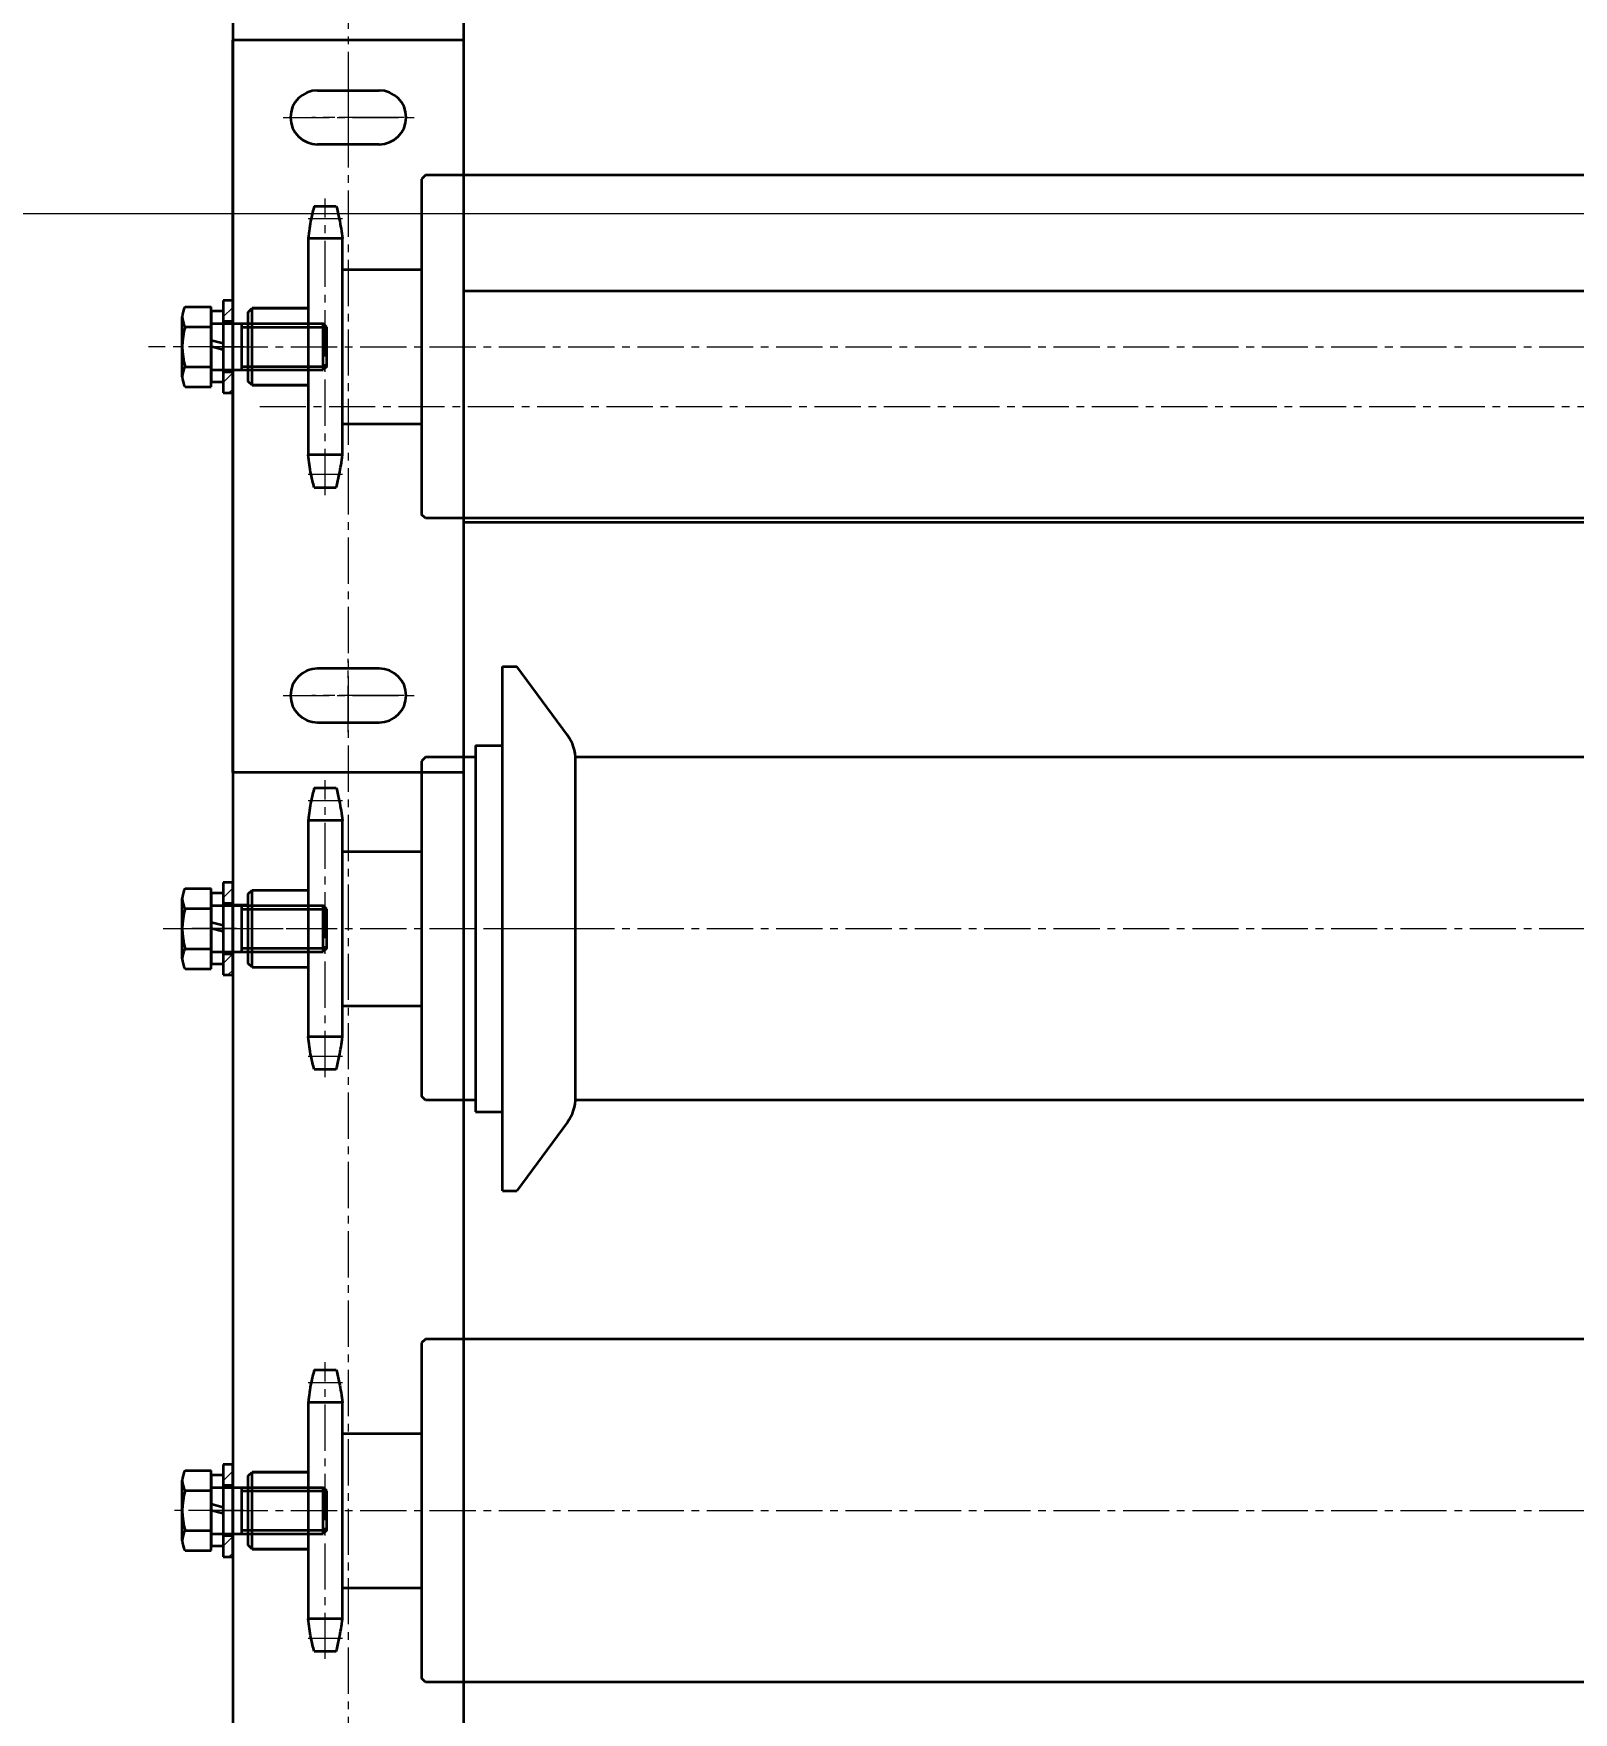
# Model space of a CAD drawing. Header units: millimetres. Extents: x -67280 to 67280, y -47520 to 47520.
# Drawn here: x -47873.7 to -47474, y -18786.2 to -18350.5 of the extents above; entities that cross this region are included whole.
import ezdxf

# ---------------------------------------------------------------- set-up
doc = ezdxf.new("R2010")
doc.units = ezdxf.units.MM
doc.linetypes.add('点画线', pattern=[18, 12, -2, 2, -2])
doc.layers.get('0').update_dxf_attribs({"lineweight": 35})
for name, color, linetype, lineweight in [('EB0', 7, 'Continuous', 35), ('EB0_1', 7, 'Continuous', 35), ('中心线层', 1, '点画线', 18), ('尺寸线层', 4, 'Continuous', 18), ('粗实线层', 7, 'Continuous', 35)]:
    doc.layers.add(name, color=color, linetype=linetype, lineweight=lineweight)
doc.styles.add('标准', font='', dxfattribs={"width": 0.667})
doc.styles.get('标准').set_extended_font_data('宋体')
doc.dimstyles.new('标准', dxfattribs={"dimscale": 160, "dimtxt": 2, "dimasz": 1, "dimexe": 1, "dimexo": 0, "dimgap": 1, "dimtad": 1, "dimdec": 1, "dimdsep": 46, "dimtxsty": '标准', "dimblk": '_CAXARROW', "dimcen": 0, "dimdle": 2, "dimaunit": 1, "dimadec": 0, "dimazin": 2, "dimtfac": 0.707107, "dimtdec": 3, "dimtmove": 0, "dimatfit": 3, "dimfxl": 0, "dimfrac": 2, "dimtolj": 1, "dimarcsym": 0})

# ---------------------------------------------------------------- blocks, each defined once
blk = doc.blocks.new('*X502')
at = {"layer": '尺寸线层', "linetype": 'Continuous', "lineweight": 18}
for points in [[(-51183.27, -14032.31), (-51163.27, -14192.31), (-51203.27, -14192.31)], [(-51183.27, -18397.31), (-51163.27, -18237.31), (-51203.27, -18237.31)]]:
    blk.add_hatch(color=0, dxfattribs=at).paths.add_polyline_path(points, flags=0)
at = {"layer": '尺寸线层', "color": 0}
for p, q in [((-46007.99, -14032.31), (-51343.27, -14032.31)), ((-46007.99, -18397.31), (-51343.27, -18397.31))]:
    blk.add_line(p, q, dxfattribs=at)
at = {"layer": '尺寸线层', "color": 0, "linetype": 'Continuous', "lineweight": 18}
blk.add_line((-51183.27, -14032.31), (-51183.27, -18397.31), dxfattribs=at)
at = {"layer": '尺寸线层', "color": 0, "insert": (-51503.27, -16214.81), "char_height": 320, "width": 1246.0153, "attachment_point": 5, "rotation": 90, "line_spacing_factor": 1.15057, "style": '标准'}
blk.add_mtext('\\T1.1;4365', dxfattribs=at)
blk = doc.blocks.new('_CAXARROW')
blk.add_hatch(color=0).paths.add_polyline_path([(0, 0), (-1, 0.125), (-1, -0.125)], flags=0)
blk = doc.blocks.new('*X503')
at = {"layer": '尺寸线层', "linetype": 'Continuous', "lineweight": 18}
for points in [[(-51183.27, -18397.31), (-51163.27, -18557.31), (-51203.27, -18557.31)], [(-51183.27, -22837.31), (-51163.27, -22677.31), (-51203.27, -22677.31)]]:
    blk.add_hatch(color=0, dxfattribs=at).paths.add_polyline_path(points, flags=0)
at = {"layer": '尺寸线层', "color": 0}
for p, q in [((-46007.99, -18397.31), (-51343.27, -18397.31)), ((-46125.8, -22837.31), (-51343.27, -22837.31))]:
    blk.add_line(p, q, dxfattribs=at)
at = {"layer": '尺寸线层', "color": 0, "linetype": 'Continuous', "lineweight": 18}
blk.add_line((-51183.27, -18397.31), (-51183.27, -22837.31), dxfattribs=at)
at = {"layer": '尺寸线层', "color": 0, "insert": (-51503.27, -20617.31), "char_height": 320, "width": 1253.13, "attachment_point": 5, "rotation": 90, "line_spacing_factor": 1.15057, "style": '标准'}
blk.add_mtext('\\T1.1;4440', dxfattribs=at)
blk = doc.blocks.new('*X1335')
at = {"layer": 'EB0', "linetype": '点画线', "lineweight": 18}
for p, q in [((-550, 1017), (-550, 1094)), ((-545.55, 1088.66), (-554.45, 1088.66)), ((-573.5, 1055.5), (-595.89, 1055.5)), ((-576.93, 1055.5), (588.1, 1055.5)), ((-545.55, 1022.33), (-554.45, 1022.33)), ((-550, 866), (-550, 943)), ((-545.55, 937.67), (-554.45, 937.67)), ((-592.1, 904.5), (-548.6, 904.5)), ((-575.5, 904.5), (-584.6, 904.5)), ((-576.93, 904.5), (588.1, 904.5)), ((-507, 904.5), (-482.02, 904.5)), ((-545.55, 871.34), (-554.45, 871.34)), ((-550, 715), (-550, 792)), ((-545.55, 786.66), (-554.45, 786.66)), ((-573.5, 753.5), (-589.1, 753.5)), ((-576.93, 753.5), (588.1, 753.5)), ((-545.55, 720.33), (-554.45, 720.33))]:
    blk.add_line(p, q, dxfattribs=at)
at = {"layer": 'EB0'}
for p, q in [((-576.5, 1067.5), (-576.5, 1043.5)), ((-574, 1067.5), (-576.5, 1067.5)), ((-574, 1043.5), (-574, 1067.5)), ((-587.1, 1047.71), (-587.1, 1063.29)), ((-586.33, 1065.89), (-579.6, 1065.89)), ((-579.6, 1045.11), (-579.6, 1065.89)), ((-579.6, 1064.7), (-579.6, 1046.3)), ((-576.5, 1064.7), (-579.6, 1064.7)), ((-576.5, 1064.7), (-576.5, 1046.3)), ((-586.33, 1060.7), (-579.6, 1060.7)), ((-579.6, 1049.5), (-579.6, 1061.5)), ((-579.6, 1061.5), (-550.5, 1061.5)), ((-574, 1062), (-576.5, 1062)), ((-571.6, 1049.5), (-571.6, 1061.5)), ((-571.6, 1060.6), (-549.6, 1060.6)), ((-549.6, 1060.6), (-550.5, 1061.5)), ((-550.5, 1049.5), (-550.5, 1061.5)), ((-549.6, 1050.4), (-549.6, 1060.6)), ((-576.5, 1056.3), (-579.6, 1057.13)), ((-576.9, 1054.81), (-579.6, 1055.53)), ((-576.5, 1054.7), (-576.9, 1054.81)), ((-586.33, 1050.3), (-579.6, 1050.3)), ((-571.6, 1050.4), (-549.6, 1050.4)), ((-549.6, 1050.4), (-550.5, 1049.5)), ((-579.6, 1049.5), (-550.5, 1049.5)), ((-576.5, 1046.3), (-579.6, 1046.3)), ((-576.5, 1049), (-574, 1049)), ((-586.33, 1045.11), (-579.6, 1045.11)), ((-576.5, 1043.5), (-574, 1043.5)), ((-586.33, 914.89), (-579.6, 914.89)), ((-579.6, 894.11), (-579.6, 914.89)), ((-576.5, 916.5), (-576.5, 892.5)), ((-574, 916.5), (-576.5, 916.5)), ((-574, 892.5), (-574, 916.5)), ((-587.1, 896.71), (-587.1, 912.29)), ((-579.6, 913.7), (-579.6, 895.3)), ((-576.5, 913.7), (-579.6, 913.7)), ((-579.6, 898.5), (-579.6, 910.5)), ((-579.6, 910.5), (-550.5, 910.5)), ((-576.5, 913.7), (-576.5, 895.3)), ((-574, 911), (-576.5, 911)), ((-570, 910.6), (-574, 910.6)), ((-571.6, 898.5), (-571.6, 910.5)), ((-549.6, 909.6), (-550.5, 910.5)), ((-550.5, 898.5), (-550.5, 910.5)), ((-586.33, 909.7), (-579.6, 909.7)), ((-576.5, 905.3), (-579.6, 906.13)), ((-571.6, 909.6), (-549.6, 909.6)), ((-549.6, 899.4), (-549.6, 909.6)), ((-576.9, 903.81), (-579.6, 904.53)), ((-576.5, 903.7), (-576.9, 903.81)), ((-586.33, 899.3), (-579.6, 899.3)), ((-579.6, 898.5), (-550.5, 898.5)), ((-576.5, 898), (-574, 898)), ((-570, 898.4), (-574, 898.4)), ((-571.6, 899.4), (-549.6, 899.4)), ((-549.6, 899.4), (-550.5, 898.5)), ((-586.33, 894.11), (-579.6, 894.11)), ((-576.5, 895.3), (-579.6, 895.3)), ((-576.5, 892.5), (-574, 892.5)), ((-586.33, 763.89), (-579.6, 763.89)), ((-579.6, 743.11), (-579.6, 763.89)), ((-579.6, 762.7), (-579.6, 744.3)), ((-576.5, 762.7), (-579.6, 762.7)), ((-576.5, 765.5), (-576.5, 741.5)), ((-574, 765.5), (-576.5, 765.5)), ((-576.5, 762.7), (-576.5, 744.3)), ((-574, 741.5), (-574, 765.5)), ((-587.1, 745.71), (-587.1, 761.29)), ((-586.33, 758.7), (-579.6, 758.7)), ((-579.6, 747.5), (-579.6, 759.5)), ((-579.6, 759.5), (-550.5, 759.5)), ((-574, 760), (-576.5, 760)), ((-571.6, 747.5), (-571.6, 759.5)), ((-571.6, 758.6), (-549.6, 758.6)), ((-549.6, 758.6), (-550.5, 759.5)), ((-550.5, 747.5), (-550.5, 759.5)), ((-549.6, 748.4), (-549.6, 758.6)), ((-576.5, 754.3), (-579.6, 755.13)), ((-576.9, 752.81), (-579.6, 753.53)), ((-576.5, 752.7), (-576.9, 752.81)), ((-586.33, 748.3), (-579.6, 748.3)), ((-579.6, 747.5), (-550.5, 747.5)), ((-576.5, 747), (-574, 747)), ((-571.6, 748.4), (-549.6, 748.4)), ((-549.6, 748.4), (-550.5, 747.5)), ((-586.33, 743.11), (-579.6, 743.11)), ((-576.5, 744.3), (-579.6, 744.3)), ((-576.5, 741.5), (-574, 741.5))]:
    blk.add_line(p, q, dxfattribs=at)
at = {"layer": 'EB0', "linetype": 'Continuous', "lineweight": 18}
for p, q in [((-574, 1065.71), (-576.5, 1063.21)), ((-574, 1048.74), (-576.5, 1046.24)), ((-574, 1044.5), (-575, 1043.5)), ((-576.5, 912.47), (-574, 914.97)), ((-576.5, 895.5), (-574, 898)), ((-575.26, 892.5), (-574, 893.76)), ((-574, 763.71), (-576.5, 761.21)), ((-574, 746.74), (-576.5, 744.24)), ((-574, 742.5), (-575, 741.5))]:
    blk.add_line(p, q, dxfattribs=at)
at = {"layer": 'EB0', "color": 1, "linetype": '点画线', "lineweight": 18}
for p, q in [((-571, 1055.5), (-579.5, 1055.5)), ((-573, 904.5), (-581.5, 904.5)), ((-571, 753.5), (-579.5, 753.5))]:
    blk.add_line(p, q, dxfattribs=at)
at = {"layer": 'EB0'}
for centre, radius, start, end in [((-582.31, 1063.29), 4.79, 147.1328, 212.8672), ((-569.1, 1055.5), 18, 163.2213, 196.7787), ((-582.31, 1047.71), 4.79, 147.1328, 212.8672), ((-582.31, 912.29), 4.79, 147.1328, 212.8672), ((-569.1, 904.5), 18, 163.2213, 196.7787), ((-582.31, 896.71), 4.79, 147.1328, 212.8672), ((-582.31, 761.29), 4.79, 147.1328, 212.8672), ((-569.1, 753.5), 18, 163.2213, 196.7787), ((-582.31, 745.71), 4.79, 147.1328, 212.8672)]:
    blk.add_arc(centre, radius, start, end, dxfattribs=at)
at = {"layer": 'EB0_1'}
for p, q in [((-574, 1690), (-574, -1030)), ((-514, -1030), (-514, 1690)), ((-574, 945), (-574, 1135)), ((-514, 1135), (-574, 1135)), ((-514, 945), (-514, 1135)), ((-552, 1122), (-536, 1122)), ((-536, 1108), (-552, 1108)), ((-514, 1070), (514, 1070)), ((-514, 1010), (514, 1010)), ((-536, 972), (-552, 972)), ((-552, 958), (-536, 958)), ((-514, 945), (-574, 945))]:
    blk.add_line(p, q, dxfattribs=at)
for centre, start, end in [((-552, 1115), 90, 270), ((-536, 1115), 270, 90), ((-552, 965), 90, 270), ((-536, 965), 270, 90)]:
    blk.add_arc(centre, 7, start, end, dxfattribs=at)
at = {"layer": '中心线层', "linetype": '点画线', "lineweight": 18}
for p, q in [((-544, 1690), (-544, -1030)), ((-544, 1124.5), (-544, 1105.5)), ((-544, 1124.5), (-544, 1105.5)), ((-560.94, 1115), (-525.99, 1115)), ((-534.5, 1115), (-553.5, 1115)), ((-529.5, 1115), (-548.5, 1115)), ((-567, 1040), (567, 1040)), ((-544, 955.5), (-544, 974.5)), ((-544, 955.5), (-544, 974.5)), ((-560.94, 965), (-525.99, 965)), ((-534.5, 965), (-553.5, 965)), ((-529.5, 965), (-548.5, 965))]:
    blk.add_line(p, q, dxfattribs=at)
at = {"layer": '粗实线层', "linetype": 'Continuous', "lineweight": 35}
for p, q in [((-524, 1100), (-525, 1099)), ((-525, 1099), (-525, 1012)), ((524, 1100), (-524, 1100)), ((-552.87, 1092), (-547.13, 1092)), ((-554.45, 1083.58), (-554.45, 1027.41)), ((-545.55, 1083.58), (-554.45, 1083.58)), ((-545.55, 1027.41), (-545.55, 1083.58)), ((-545.55, 1075.5), (-525, 1075.5)), ((-570, 1064.5), (-569, 1065.5)), ((-570, 1046.5), (-570, 1064.5)), ((-569, 1045.5), (-569, 1065.5)), ((-554.45, 1065.5), (-569, 1065.5)), ((-569, 1065.5), (-554.45, 1065.5)), ((-569, 1045.5), (-570, 1046.5)), ((-554.45, 1045.5), (-569, 1045.5)), ((-569, 1045.5), (-554.45, 1045.5)), ((-545.55, 1035.5), (-525, 1035.5)), ((-545.55, 1027.41), (-554.45, 1027.41)), ((-552.87, 1019), (-547.13, 1019)), ((-524, 1011), (-525, 1012)), ((524, 1011), (-524, 1011)), ((-504, 972.5), (-500.27, 972.5)), ((-504, 836.5), (-504, 972.5)), ((-487.15, 954.71), (-500.27, 972.5)), ((-511, 952), (-504, 952)), ((-511, 952), (-511, 857)), ((-524, 949), (-525, 948)), ((-525, 948), (-525, 861)), ((-511, 949), (-524, 949)), ((485, 949), (-485, 949)), ((-485, 860.82), (-485, 948.18)), ((-552.87, 941), (-547.13, 941)), ((-545.55, 932.58), (-554.45, 932.58)), ((-554.45, 932.58), (-554.45, 876.42)), ((-545.55, 876.42), (-545.55, 932.58)), ((-545.55, 924.5), (-525, 924.5)), ((-570, 913.5), (-569, 914.5)), ((-570, 895.5), (-570, 913.5)), ((-569, 894.5), (-569, 914.5)), ((-569, 914.5), (-554.45, 914.5)), ((-569, 894.5), (-570, 895.5)), ((-569, 894.5), (-554.45, 894.5)), ((-545.55, 884.5), (-525, 884.5)), ((-545.55, 876.42), (-554.45, 876.42)), ((-552.87, 868), (-547.13, 868)), ((-524, 860), (-525, 861)), ((-511, 860), (-524, 860)), ((485, 860), (-485, 860)), ((-511, 857), (-504, 857)), ((-487.15, 854.29), (-500.27, 836.5)), ((-504, 836.5), (-500.27, 836.5)), ((-524, 798), (-525, 797)), ((524, 798), (-524, 798)), ((-525, 797), (-525, 710)), ((-552.87, 790), (-547.13, 790)), ((-554.45, 781.58), (-554.45, 725.41)), ((-545.55, 781.58), (-554.45, 781.58)), ((-545.55, 725.41), (-545.55, 781.58)), ((-545.55, 773.5), (-525, 773.5)), ((-570, 762.5), (-569, 763.5)), ((-570, 744.5), (-570, 762.5)), ((-569, 743.5), (-569, 763.5)), ((-554.45, 763.5), (-569, 763.5)), ((-569, 763.5), (-554.45, 763.5)), ((-569, 743.5), (-570, 744.5)), ((-554.45, 743.5), (-569, 743.5)), ((-569, 743.5), (-554.45, 743.5)), ((-545.55, 733.5), (-525, 733.5)), ((-545.55, 725.41), (-554.45, 725.41)), ((-552.87, 717), (-547.13, 717)), ((-524, 709), (-525, 710)), ((524, 709), (-524, 709))]:
    blk.add_line(p, q, dxfattribs=at)
for centre, start, end in [((-496, 948.18), 0, 36.4128), ((-496, 860.82), 323.5872, 0)]:
    blk.add_arc(centre, 11, start, end, dxfattribs=at)
for points, knots in [([(-552.87, 1092), (-553.15, 1090.89), (-553.86, 1088.12), (-554.23, 1085.29), (-554.45, 1083.58)], [0, 0, 0, 0, 3609.802113, 9021.550922, 9021.550922, 9021.550922, 9021.550922]), ([(-547.13, 1092), (-546.85, 1090.89), (-546.14, 1088.12), (-545.77, 1085.29), (-545.55, 1083.58)], [0, 0, 0, 0, 3595.634931, 8986.144562, 8986.144562, 8986.144562, 8986.144562]), ([(-552.87, 1019), (-553.15, 1020.11), (-553.86, 1022.88), (-554.23, 1025.71), (-554.45, 1027.41)], [0, 0, 0, 0, 3454.653777, 8633.807061, 8633.807061, 8633.807061, 8633.807061]), ([(-547.13, 1019), (-546.85, 1020.11), (-546.14, 1022.88), (-545.77, 1025.71), (-545.55, 1027.41)], [0, 0, 0, 0, 3440.310521, 8597.960658, 8597.960658, 8597.960658, 8597.960658]), ([(-552.87, 941), (-553.15, 939.89), (-553.86, 937.12), (-554.23, 934.29), (-554.45, 932.58)], [0, 0, 0, 0, 3256.363001, 8138.242407, 8138.242407, 8138.242407, 8138.242407]), ([(-547.13, 941), (-546.85, 939.89), (-546.14, 937.12), (-545.77, 934.29), (-545.55, 932.58)], [0, 0, 0, 0, 3241.749158, 8101.71976, 8101.71976, 8101.71976, 8101.71976]), ([(-552.87, 868), (-553.15, 869.11), (-553.86, 871.88), (-554.23, 874.71), (-554.45, 876.42)], [0, 0, 0, 0, 3103.561643, 7756.364068, 7756.364068, 7756.364068, 7756.364068]), ([(-547.13, 868), (-546.85, 869.11), (-546.14, 871.88), (-545.77, 874.71), (-545.55, 876.42)], [0, 0, 0, 0, 3088.738414, 7719.318128, 7719.318128, 7719.318128, 7719.318128]), ([(-552.87, 790), (-553.15, 788.89), (-553.86, 786.12), (-554.23, 783.29), (-554.45, 781.58)], [0, 0, 0, 0, 2909.079495, 7270.317867, 7270.317867, 7270.317867, 7270.317867]), ([(-547.13, 790), (-546.85, 788.89), (-546.14, 786.12), (-545.77, 783.29), (-545.55, 781.58)], [0, 0, 0, 0, 2893.936541, 7232.472875, 7232.472875, 7232.472875, 7232.472875]), ([(-552.87, 717), (-553.15, 718.11), (-553.86, 720.88), (-554.23, 723.71), (-554.45, 725.41)], [0, 0, 0, 0, 2759.584657, 6896.703124, 6896.703124, 6896.703124, 6896.703124]), ([(-547.13, 717), (-546.85, 718.11), (-546.14, 720.88), (-545.77, 723.71), (-545.55, 725.41)], [0, 0, 0, 0, 2744.192512, 6858.235358, 6858.235358, 6858.235358, 6858.235358])]:
    blk.add_open_spline(points, degree=3, knots=knots, dxfattribs=at)
blk = doc.blocks.new('*X1820')
at = {"layer": '尺寸线层', "linetype": 'Continuous', "lineweight": 18}
for points in [[(-48562.97, -17797.29), (-48582.97, -17957.29), (-48542.97, -17957.29)], [(-48562.97, -20517.29), (-48582.97, -20357.29), (-48542.97, -20357.29)]]:
    blk.add_hatch(color=0, dxfattribs=at).paths.add_polyline_path(points, flags=0)
at = {"layer": '尺寸线层', "color": 0}
for p, q in [((-47821.97, -17797.29), (-48722.97, -17797.29)), ((-47821.97, -20517.29), (-48722.97, -20517.29))]:
    blk.add_line(p, q, dxfattribs=at)
at = {"layer": '尺寸线层', "color": 0, "linetype": 'Continuous', "lineweight": 18}
blk.add_line((-48562.97, -20517.29), (-48562.97, -17797.29), dxfattribs=at)
at = {"layer": '尺寸线层', "color": 0, "insert": (-48882.97, -19157.29), "char_height": 320, "width": 1243.6437, "attachment_point": 5, "rotation": 90, "line_spacing_factor": 1.15057, "style": '标准'}
blk.add_mtext('\\T1.1;2720', dxfattribs=at)

msp = doc.modelspace()

# ---------------------------------------------------------------- dimensions: what is measured, and where the dimension line sits
at = {"layer": '尺寸线层'}
for base, p1, p2, picture, middle in [((-51183.269, -18397.309), (-46007.985, -14032.309), (-46007.985, -18397.309), '*X502', (-51183.269, -16214.809)), ((-51183.269, -22837.309), (-46007.985, -18397.309), (-46125.8, -22837.309), '*X503', (-51183.269, -20617.309))]:
    dim = msp.add_linear_dim(base=base, p1=p1, p2=p2, angle=270, dimstyle='标准', override={"dimsah": 1, "dimtfill": 1, "dimtzin": 8}, dxfattribs=at)
    dim.commit()
    dim.dimension.update_dxf_attribs({"geometry": picture, "text_midpoint": middle})

# ---------------------------------------------------------------- next in the draw order: block references
at = {"layer": '中心线层'}
msp.add_blockref('*X1335', (-47247.969, -19487.289), dxfattribs=at)

# ---------------------------------------------------------------- next in the draw order: dimensions: what is measured, and where the dimension line sits
at = {"layer": '尺寸线层'}
dim = msp.add_linear_dim(base=(-48562.966, -17797.289), p1=(-47821.969, -20517.289), p2=(-47821.969, -17797.289), angle=90, dimstyle='标准', override={"dimsah": 1, "dimtfill": 1, "dimtzin": 8}, dxfattribs=at)
dim.commit()
dim.dimension.update_dxf_attribs({"geometry": '*X1820', "text_midpoint": (-48562.966, -19157.289)})

doc.saveas('drawing.dxf')
